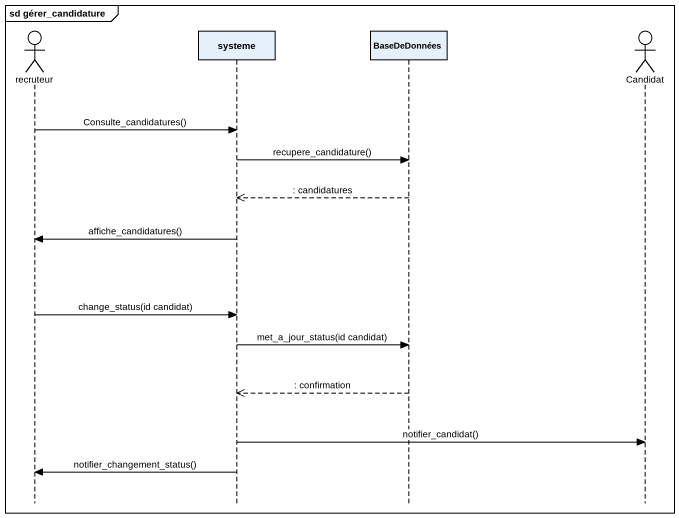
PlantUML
@startuml
mainframe sd gérer_candidature
hide footbox
actor recruteur
participant systeme
participant BaseDeDonnées
actor Candidat

recruteur -> systeme : Consulte_candidatures()
systeme -> BaseDeDonnées : recupere_candidature()
BaseDeDonnées -->> systeme : : candidatures
systeme -> recruteur : affiche_candidatures()
recruteur -> systeme : change_status(id candidat)
systeme -> BaseDeDonnées : met_a_jour_status(id candidat)
BaseDeDonnées -->> systeme : : confirmation
systeme -> Candidat : notifier_candidat()
systeme -> recruteur : notifier_changement_status()
@enduml
